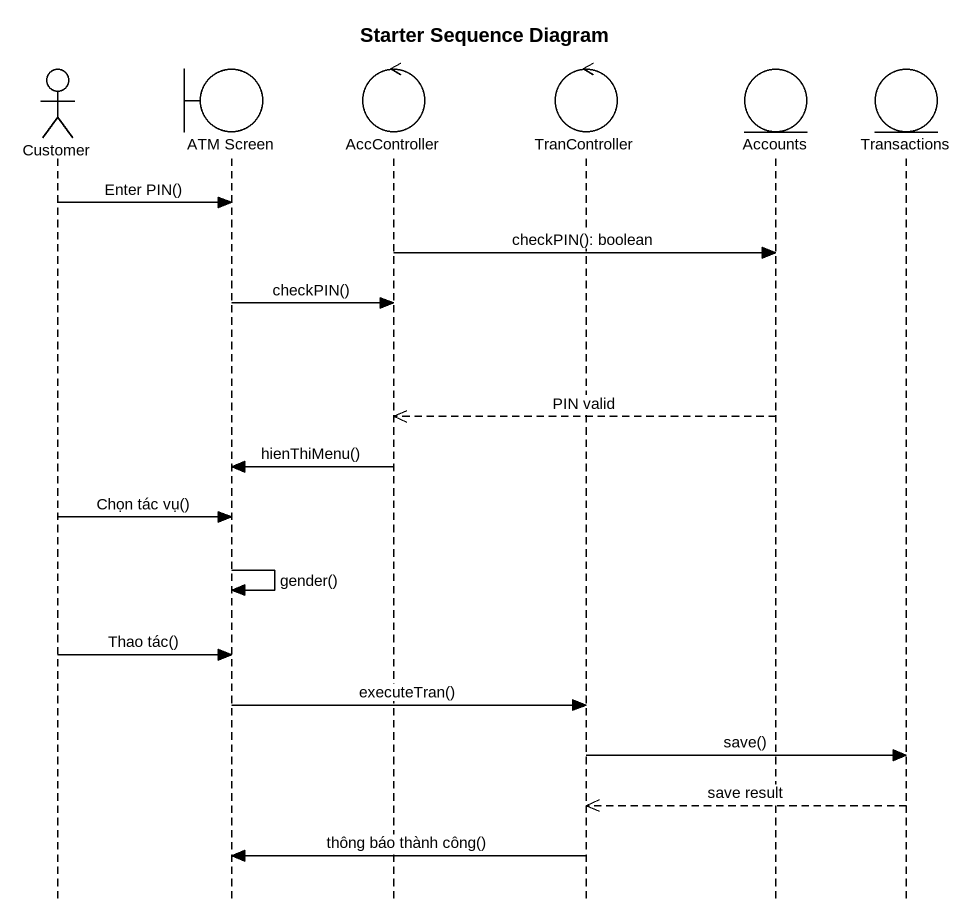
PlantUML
@startuml
title Starter Sequence Diagram
hide footbox
actor Customer
boundary "ATM Screen" as ATM_Screen
control AccController
control TranController
entity Accounts
entity Transactions

Customer -> ATM_Screen : Enter PIN()
AccController -> Accounts : checkPIN(): boolean
ATM_Screen -> AccController : checkPIN()
Accounts -->> AccController : PIN valid
AccController -> ATM_Screen : hienThiMenu()
Customer -> ATM_Screen : Chọn tác vụ()
ATM_Screen -> ATM_Screen : gender()
Customer -> ATM_Screen : Thao tác()
ATM_Screen -> TranController : executeTran()
TranController -> Transactions : save()
Transactions -->> TranController : save result
TranController -> ATM_Screen : thông báo thành công()
@enduml
